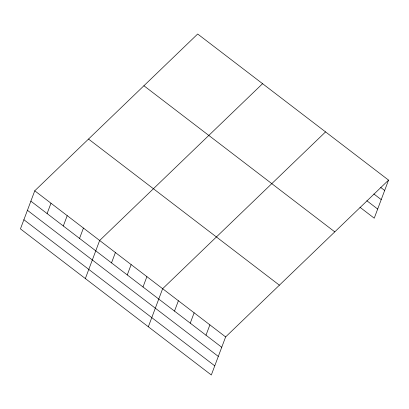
<?xml version="1.0" encoding="UTF-8"?>
<svg xmlns="http://www.w3.org/2000/svg" width="409" height="409" viewBox="0 0 409 409"><rect width="100%" height="100%" fill="white"/><g stroke="black" fill="none" stroke-linecap="round" stroke-linejoin="round"><path stroke-width="0.61" d="M34.76 190.804L20.45 228.882L211.32 374.992L225.63 336.919L388.55 180.118L197.68 34.008L34.76 190.804L225.63 336.919M47.096 213.57L50.987 203.227M63.318 225.988L67.209 215.645M79.545 238.411L83.431 228.064M85.348 278.56L99.658 240.487L262.573 83.687M111.514 262.885L115.404 252.537M127.26 274.94L131.151 264.592M143.007 286.99L146.897 276.648M148.334 326.776L162.644 288.703L325.564 131.903M174.505 311.101L178.39 300.758M190.251 323.156L194.137 312.808M205.998 335.211L209.883 324.864M388.55 180.118L374.24 218.196L359.966 207.271M380.723 187.45L384.659 190.466M373.841 193.963L381.224 199.618M366.853 200.758L377.681 209.045M143.917 85.752L334.787 231.862M88.523 139.06L279.393 285.175M30.874 201.151L221.744 347.267M27.434 210.303L218.304 356.413M23.891 219.73L214.761 365.84"/></g></svg>
